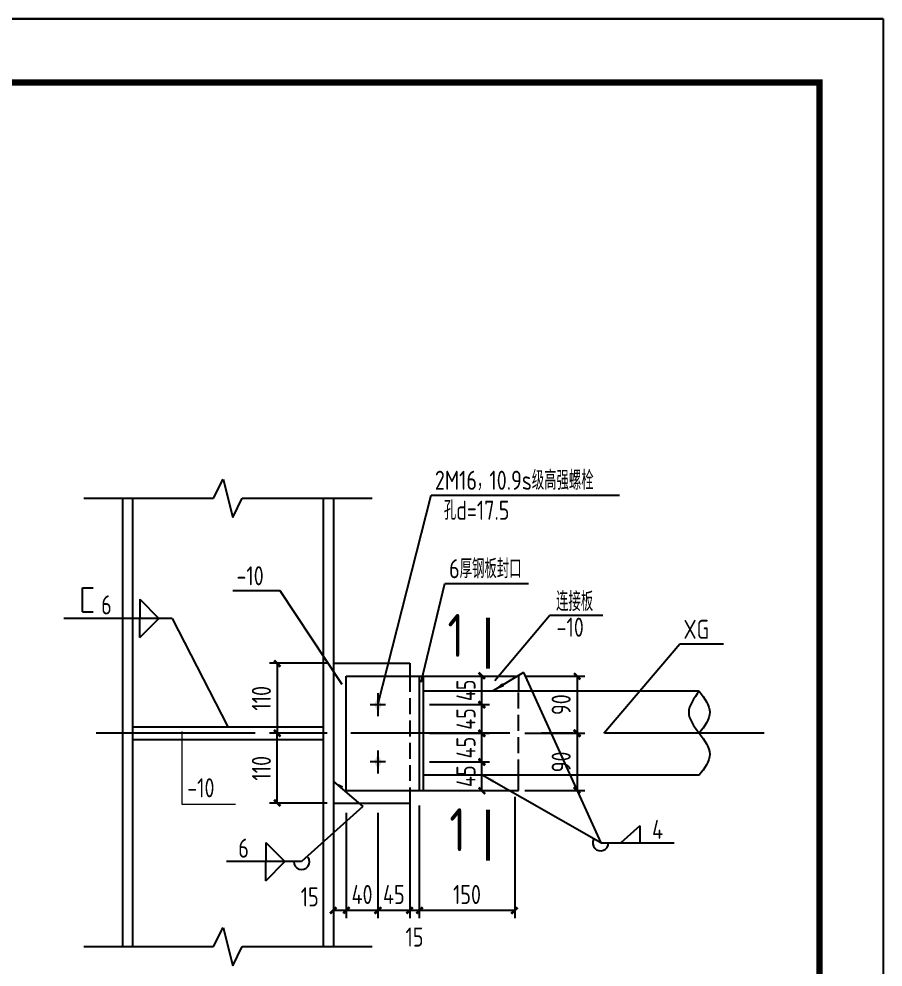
# Model space of a CAD drawing. Header units: millimetres. Extents: x 866309 to 879639, y 39442 to 44891.
# Drawn here: x 872945.2 to 873081.1, y 39893.6 to 40042.6 of the extents above; entities that cross this region are included whole.
import ezdxf

# ---------------------------------------------------------------- set-up
doc = ezdxf.new("R2010")
doc.units = ezdxf.units.MM
doc.header["$LTSCALE"] = 1000
doc.header["$MEASUREMENT"] = 0
for name, pattern in [('CENTER', [2, 1.25, -0.25, 0.25, -0.25]), ('DASH', [0.35, 0.25, -0.1]), ('DASHED', [117.236842, 78.157895, -39.078947]), ('DOTE', [2.42, 2, -0.2, 0.02, -0.2])]:
    doc.linetypes.add(name, pattern=pattern)
doc.layers.add('1', color=4, linetype='Continuous', lineweight=70)
doc.layers.add('数字', color=3, linetype='Continuous', lineweight=9)
for name, color, linetype in [('AXIS', 3, 'Continuous'), ('BEAM', 4, 'DASHED'), ('COLUMN', 9, 'Continuous'), ('DIM', 7, 'Continuous'), ('DOTE', 1, 'DOTE'), ('Prof', 2, 'Continuous'), ('THIN', 7, 'Continuous'), ('尺寸标注', 7, 'Continuous'), ('焊缝标注', 3, 'Continuous')]:
    doc.layers.add(name, color=color, linetype=linetype)
doc.styles.add('GBHZ', font='gbenor.shx', dxfattribs={"width": 0.9, "bigfont": 'gbcbig.shx'})
doc.dimstyles.new('Y10', dxfattribs={"dimscale": 0, "dimtxt": 3, "dimasz": 0.01, "dimexe": 1.2, "dimexo": 1, "dimgap": 1, "dimtad": 1, "dimdec": 0, "dimlfac": 10, "dimzin": 0, "dimdsep": 46, "dimtxsty": 'GBHZ', "dimblk1": 'DX', "dimblk2": 'DX', "dimsah": 1, "dimcen": 0.09, "dimdle": 1, "dimadec": 0, "dimazin": 0, "dimtfac": 1, "dimtdec": 0, "dimtix": 1, "dimtmove": 2, "dimatfit": 3, "dimldrblk": 'DX', "dimfxl": 0, "dimtolj": 1, "dimtzin": 0, "dimarcsym": 0})

# ---------------------------------------------------------------- blocks, each defined once
blk = doc.blocks.new('BOLIT_GAOQIANG')
at = {"layer": 'THIN', "color": 252}
for p, q in [((0, 1.8), (0, -1.8)), ((-1.2, 0), (1.2, 0))]:
    blk.add_line(p, q, dxfattribs=at)
at = {"layer": 'THIN'}
blk.add_solid([(0, 1.2), (0.6, 0), (-0.6, 0), (0, -1.2)], dxfattribs=at)
blk = doc.blocks.new('DX')
at = {"color": 0, "linetype": 'ByBlock', "const_width": 40}
blk.add_lwpolyline([(-54, -51), (46, 49)], dxfattribs=at)
blk = doc.blocks.new('*D245')
at = {"layer": 'Defpoints', "color": 0, "linetype": 'ByBlock', "transparency": 16777216}
for p in [(873023.77, 39939.32, 0.01), (873023.77, 39930.32, 0.01), (873032.98, 39930.32)]:
    blk.add_point(p, dxfattribs=at)
at = {"layer": 'DIM', "color": 0, "linetype": 'ByBlock', "lineweight": -2, "transparency": 16777216}
for p, q in [((873024.77, 39939.32), (873034.18, 39939.32)), ((873032.98, 39939.31), (873032.98, 39930.33)), ((873024.77, 39930.32), (873034.18, 39930.32))]:
    blk.add_line(p, q, dxfattribs=at)
at = {"layer": 'DIM', "color": 0, "linetype": 'ByBlock', "lineweight": -2, "transparency": 16777216, "xscale": 0.01, "yscale": 0.01, "zscale": 0.01}
for p, rotation in [((873032.98, 39939.32), 90), ((873032.98, 39930.32), 270)]:
    blk.add_blockref('DX', p, dxfattribs=dict(at, rotation=rotation))
at = {"layer": 'DIM', "color": 0, "linetype": 'ByBlock', "transparency": 16777216, "insert": (873030.48, 39934.82), "char_height": 3, "attachment_point": 5, "rotation": 90, "style": 'GBHZ'}
blk.add_mtext('\\A1;90', dxfattribs=at)
blk = doc.blocks.new('*D246')
at = {"layer": 'Defpoints', "color": 0, "linetype": 'ByBlock', "transparency": 16777216}
for p in [(873023.77, 39930.32), (873023.77, 39921.32, 0.02), (873032.98, 39921.32)]:
    blk.add_point(p, dxfattribs=at)
at = {"layer": 'DIM', "color": 0, "linetype": 'ByBlock', "lineweight": -2, "transparency": 16777216}
for p, q in [((873024.77, 39930.32), (873034.18, 39930.32)), ((873032.98, 39930.31), (873032.98, 39921.33)), ((873024.77, 39921.32), (873034.18, 39921.32))]:
    blk.add_line(p, q, dxfattribs=at)
at = {"layer": 'DIM', "color": 0, "linetype": 'ByBlock', "lineweight": -2, "transparency": 16777216, "xscale": 0.01, "yscale": 0.01, "zscale": 0.01}
for p, rotation in [((873032.98, 39930.32), 90), ((873032.98, 39921.32), 270)]:
    blk.add_blockref('DX', p, dxfattribs=dict(at, rotation=rotation))
at = {"layer": 'DIM', "color": 0, "linetype": 'ByBlock', "transparency": 16777216, "insert": (873030.48, 39925.82), "char_height": 3, "attachment_point": 5, "rotation": 90, "style": 'GBHZ'}
blk.add_mtext('\\A1;90', dxfattribs=at)
blk = doc.blocks.new('*D247')
at = {"layer": 'Defpoints', "color": 0, "linetype": 'ByBlock', "transparency": 16777216}
for p in [(873008.77, 39925.82, 0), (873018.01, 39925.82), (873008.77, 39921.32, 0)]:
    blk.add_point(p, dxfattribs=at)
at = {"layer": 'DIM', "color": 0, "linetype": 'ByBlock', "lineweight": -2, "transparency": 16777216}
for p, q in [((873009.77, 39925.82), (873019.21, 39925.82)), ((873018.01, 39925.83), (873018.01, 39925.84)), ((873018.01, 39921.32), (873018.01, 39925.82)), ((873009.77, 39921.32), (873019.21, 39921.32)), ((873018.01, 39921.31), (873018.01, 39921.3))]:
    blk.add_line(p, q, dxfattribs=at)
at = {"layer": 'DIM', "color": 0, "linetype": 'ByBlock', "lineweight": -2, "transparency": 16777216, "xscale": 0.01, "yscale": 0.01, "zscale": 0.01}
for p, rotation in [((873018.01, 39925.82), 270), ((873018.01, 39921.32), 90)]:
    blk.add_blockref('DX', p, dxfattribs=dict(at, rotation=rotation))
at = {"layer": 'DIM', "color": 0, "linetype": 'ByBlock', "transparency": 16777216, "insert": (873015.51, 39923.57), "char_height": 3, "attachment_point": 5, "rotation": 90, "style": 'GBHZ'}
blk.add_mtext('\\A1;45', dxfattribs=at)
blk = doc.blocks.new('*D248')
at = {"layer": 'Defpoints', "color": 0, "linetype": 'ByBlock', "transparency": 16777216}
for p in [(873008.77, 39930.32, 0), (873018.01, 39930.32), (873008.77, 39925.82, 0)]:
    blk.add_point(p, dxfattribs=at)
at = {"layer": 'DIM', "color": 0, "linetype": 'ByBlock', "lineweight": -2, "transparency": 16777216}
for p, q in [((873009.77, 39930.32), (873019.21, 39930.32)), ((873018.01, 39930.33), (873018.01, 39930.34)), ((873018.01, 39925.82), (873018.01, 39930.32)), ((873009.77, 39925.82), (873019.21, 39925.82)), ((873018.01, 39925.81), (873018.01, 39925.8))]:
    blk.add_line(p, q, dxfattribs=at)
at = {"layer": 'DIM', "color": 0, "linetype": 'ByBlock', "lineweight": -2, "transparency": 16777216, "xscale": 0.01, "yscale": 0.01, "zscale": 0.01}
for p, rotation in [((873018.01, 39930.32), 270), ((873018.01, 39925.82), 90)]:
    blk.add_blockref('DX', p, dxfattribs=dict(at, rotation=rotation))
at = {"layer": 'DIM', "color": 0, "linetype": 'ByBlock', "transparency": 16777216, "insert": (873015.51, 39928.07), "char_height": 3, "attachment_point": 5, "rotation": 90, "style": 'GBHZ'}
blk.add_mtext('\\A1;45', dxfattribs=at)
blk = doc.blocks.new('*D249')
at = {"layer": 'Defpoints', "color": 0, "linetype": 'ByBlock', "transparency": 16777216}
for p in [(873008.77, 39934.82, 0), (873018.01, 39934.82), (873008.77, 39930.32, 0)]:
    blk.add_point(p, dxfattribs=at)
at = {"layer": 'DIM', "color": 0, "linetype": 'ByBlock', "lineweight": -2, "transparency": 16777216}
for p, q in [((873009.77, 39934.82), (873019.21, 39934.82)), ((873018.01, 39934.83), (873018.01, 39934.84)), ((873018.01, 39930.32), (873018.01, 39934.82)), ((873009.77, 39930.32), (873019.21, 39930.32)), ((873018.01, 39930.31), (873018.01, 39930.3))]:
    blk.add_line(p, q, dxfattribs=at)
at = {"layer": 'DIM', "color": 0, "linetype": 'ByBlock', "lineweight": -2, "transparency": 16777216, "xscale": 0.01, "yscale": 0.01, "zscale": 0.01}
for p, rotation in [((873018.01, 39934.82), 270), ((873018.01, 39930.32), 90)]:
    blk.add_blockref('DX', p, dxfattribs=dict(at, rotation=rotation))
at = {"layer": 'DIM', "color": 0, "linetype": 'ByBlock', "transparency": 16777216, "insert": (873015.51, 39932.57), "char_height": 3, "attachment_point": 5, "rotation": 90, "style": 'GBHZ'}
blk.add_mtext('\\A1;45', dxfattribs=at)
blk = doc.blocks.new('*D250')
at = {"layer": 'Defpoints', "color": 0, "linetype": 'ByBlock', "transparency": 16777216}
for p in [(873008.77, 39939.32, 0), (873018.01, 39939.32), (873008.77, 39934.82, 0)]:
    blk.add_point(p, dxfattribs=at)
at = {"layer": 'DIM', "color": 0, "linetype": 'ByBlock', "lineweight": -2, "transparency": 16777216}
for p, q in [((873009.77, 39939.32), (873019.21, 39939.32)), ((873018.01, 39939.33), (873018.01, 39939.34)), ((873018.01, 39934.82), (873018.01, 39939.32)), ((873009.77, 39934.82), (873019.21, 39934.82)), ((873018.01, 39934.81), (873018.01, 39934.8))]:
    blk.add_line(p, q, dxfattribs=at)
at = {"layer": 'DIM', "color": 0, "linetype": 'ByBlock', "lineweight": -2, "transparency": 16777216, "xscale": 0.01, "yscale": 0.01, "zscale": 0.01}
for p, rotation in [((873018.01, 39939.32), 270), ((873018.01, 39934.82), 90)]:
    blk.add_blockref('DX', p, dxfattribs=dict(at, rotation=rotation))
at = {"layer": 'DIM', "color": 0, "linetype": 'ByBlock', "transparency": 16777216, "insert": (873015.51, 39937.07), "char_height": 3, "attachment_point": 5, "rotation": 90, "style": 'GBHZ'}
blk.add_mtext('\\A1;45', dxfattribs=at)
blk = doc.blocks.new('*D251')
at = {"layer": 'Defpoints', "color": 0, "transparency": 16777216}
for p in [(873023.17, 39921.32, 0), (873008.17, 39919.94, -0.01), (873008.17, 39902.47)]:
    blk.add_point(p, dxfattribs=at)
at = {"layer": 'DIM', "color": 0, "lineweight": -2, "transparency": 16777216}
for p, q in [((873023.17, 39920.32), (873023.17, 39901.27)), ((873008.17, 39918.94), (873008.17, 39901.27)), ((873023.16, 39902.47), (873008.18, 39902.47))]:
    blk.add_line(p, q, dxfattribs=at)
at = {"layer": 'DIM', "color": 0, "lineweight": -2, "transparency": 16777216, "xscale": 0.01, "yscale": 0.01, "zscale": 0.01, "rotation": 180}
blk.add_blockref('DX', (873008.17, 39902.47), dxfattribs=at)
at = {"layer": 'DIM', "color": 0, "lineweight": -2, "transparency": 16777216, "xscale": 0.01, "yscale": 0.01, "zscale": 0.01}
blk.add_blockref('DX', (873023.17, 39902.47), dxfattribs=at)
at = {"layer": 'DIM', "color": 0, "transparency": 16777216, "insert": (873015.67, 39904.97), "char_height": 3, "attachment_point": 5, "style": 'GBHZ'}
blk.add_mtext('\\A1;150', dxfattribs=at)
blk = doc.blocks.new('*D252')
at = {"layer": 'Defpoints', "color": 0, "transparency": 16777216}
for p in [(873008.17, 39919.94, -0.01), (873006.67, 39918.82, -0.01), (873006.67, 39902.47)]:
    blk.add_point(p, dxfattribs=at)
at = {"layer": 'DIM', "color": 0, "lineweight": -2, "transparency": 16777216}
for p, q in [((873006.67, 39917.82), (873006.67, 39901.27)), ((873008.17, 39918.94), (873008.17, 39901.27)), ((873006.66, 39902.47), (873006.65, 39902.47)), ((873008.17, 39902.47), (873006.67, 39902.47)), ((873008.18, 39902.47), (873008.19, 39902.47))]:
    blk.add_line(p, q, dxfattribs=at)
at = {"layer": 'DIM', "color": 0, "lineweight": -2, "transparency": 16777216, "xscale": 0.01, "yscale": 0.01, "zscale": 0.01}
blk.add_blockref('DX', (873006.67, 39902.47), dxfattribs=at)
at = {"layer": 'DIM', "color": 0, "lineweight": -2, "transparency": 16777216, "xscale": 0.01, "yscale": 0.01, "zscale": 0.01, "rotation": 180}
blk.add_blockref('DX', (873008.17, 39902.47), dxfattribs=at)
at = {"layer": 'DIM', "color": 0, "transparency": 16777216, "insert": (873007.42, 39898.28), "char_height": 3, "attachment_point": 5, "style": 'GBHZ'}
blk.add_mtext('\\A1;15', dxfattribs=at)
blk = doc.blocks.new('*D253')
at = {"layer": 'Defpoints', "color": 0, "transparency": 16777216}
for p in [(873001.67, 39918.82, -0.01), (873006.67, 39918.82, -0.01), (873001.67, 39902.47)]:
    blk.add_point(p, dxfattribs=at)
at = {"layer": 'DIM', "color": 0, "lineweight": -2, "transparency": 16777216}
for p, q in [((873001.67, 39917.82), (873001.67, 39901.27)), ((873006.67, 39917.82), (873006.67, 39901.27)), ((873006.66, 39902.47), (873001.68, 39902.47))]:
    blk.add_line(p, q, dxfattribs=at)
at = {"layer": 'DIM', "color": 0, "lineweight": -2, "transparency": 16777216, "xscale": 0.01, "yscale": 0.01, "zscale": 0.01, "rotation": 180}
blk.add_blockref('DX', (873001.67, 39902.47), dxfattribs=at)
at = {"layer": 'DIM', "color": 0, "lineweight": -2, "transparency": 16777216, "xscale": 0.01, "yscale": 0.01, "zscale": 0.01}
blk.add_blockref('DX', (873006.67, 39902.47), dxfattribs=at)
at = {"layer": 'DIM', "color": 0, "transparency": 16777216, "insert": (873004.17, 39904.97), "char_height": 3, "attachment_point": 5, "style": 'GBHZ'}
blk.add_mtext('\\A1;45', dxfattribs=at)
blk = doc.blocks.new('*D254')
at = {"layer": 'Defpoints', "color": 0, "transparency": 16777216}
for p in [(872996.67, 39918.82, -0.01), (873001.67, 39918.82, -0.01), (872996.67, 39902.47)]:
    blk.add_point(p, dxfattribs=at)
at = {"layer": 'DIM', "color": 0, "lineweight": -2, "transparency": 16777216}
for p, q in [((872996.67, 39917.82), (872996.67, 39901.27)), ((873001.67, 39917.82), (873001.67, 39901.27)), ((873001.66, 39902.47), (872996.68, 39902.47))]:
    blk.add_line(p, q, dxfattribs=at)
at = {"layer": 'DIM', "color": 0, "lineweight": -2, "transparency": 16777216, "xscale": 0.01, "yscale": 0.01, "zscale": 0.01, "rotation": 180}
blk.add_blockref('DX', (872996.67, 39902.47), dxfattribs=at)
at = {"layer": 'DIM', "color": 0, "lineweight": -2, "transparency": 16777216, "xscale": 0.01, "yscale": 0.01, "zscale": 0.01}
blk.add_blockref('DX', (873001.67, 39902.47), dxfattribs=at)
at = {"layer": 'DIM', "color": 0, "transparency": 16777216, "insert": (872999.17, 39904.97), "char_height": 3, "attachment_point": 5, "style": 'GBHZ'}
blk.add_mtext('\\A1;40', dxfattribs=at)
blk = doc.blocks.new('*D255')
at = {"layer": 'Defpoints', "color": 0, "transparency": 16777216}
for p in [(872994.67, 39918.82), (872996.67, 39918.82, -0.01), (872994.67, 39902.47)]:
    blk.add_point(p, dxfattribs=at)
at = {"layer": 'DIM', "color": 0, "lineweight": -2, "transparency": 16777216}
for p, q in [((872994.67, 39917.82), (872994.67, 39901.27)), ((872996.67, 39917.82), (872996.67, 39901.27)), ((872994.66, 39902.47), (872994.65, 39902.47)), ((872996.67, 39902.47), (872994.67, 39902.47)), ((872996.68, 39902.47), (872996.69, 39902.47))]:
    blk.add_line(p, q, dxfattribs=at)
at = {"layer": 'DIM', "color": 0, "lineweight": -2, "transparency": 16777216, "xscale": 0.01, "yscale": 0.01, "zscale": 0.01}
blk.add_blockref('DX', (872994.67, 39902.47), dxfattribs=at)
at = {"layer": 'DIM', "color": 0, "lineweight": -2, "transparency": 16777216, "xscale": 0.01, "yscale": 0.01, "zscale": 0.01, "rotation": 180}
blk.add_blockref('DX', (872996.67, 39902.47), dxfattribs=at)
at = {"layer": 'DIM', "color": 0, "transparency": 16777216, "insert": (872990.95, 39904.6), "char_height": 3, "attachment_point": 5, "style": 'GBHZ'}
blk.add_mtext('\\A1;15', dxfattribs=at)
blk = doc.blocks.new('*D256')
at = {"layer": 'Defpoints', "color": 0, "linetype": 'ByBlock', "transparency": 16777216}
for p in [(872985.84, 39930.32), (872994.67, 39930.32), (872994.67, 39919.32, -0.01)]:
    blk.add_point(p, dxfattribs=at)
at = {"layer": 'DIM', "color": 0, "linetype": 'ByBlock', "lineweight": -2, "transparency": 16777216}
for p, q in [((872993.67, 39930.32), (872984.64, 39930.32)), ((872985.84, 39919.33), (872985.84, 39930.31)), ((872993.67, 39919.32), (872984.64, 39919.32))]:
    blk.add_line(p, q, dxfattribs=at)
at = {"layer": 'DIM', "color": 0, "linetype": 'ByBlock', "lineweight": -2, "transparency": 16777216, "xscale": 0.01, "yscale": 0.01, "zscale": 0.01}
for p, rotation in [((872985.84, 39930.32), 90), ((872985.84, 39919.32), 270)]:
    blk.add_blockref('DX', p, dxfattribs=dict(at, rotation=rotation))
at = {"layer": 'DIM', "color": 0, "linetype": 'ByBlock', "transparency": 16777216, "insert": (872983.34, 39924.82), "char_height": 3, "attachment_point": 5, "rotation": 90, "style": 'GBHZ'}
blk.add_mtext('\\A1;110', dxfattribs=at)
blk = doc.blocks.new('*D257')
at = {"layer": 'Defpoints', "color": 0, "linetype": 'ByBlock', "transparency": 16777216}
for p in [(872994.67, 39941.32, -0.01), (872985.84, 39930.32), (872994.67, 39930.32)]:
    blk.add_point(p, dxfattribs=at)
at = {"layer": 'DIM', "color": 0, "linetype": 'ByBlock', "lineweight": -2, "transparency": 16777216}
for p, q in [((872993.67, 39941.32), (872984.64, 39941.32)), ((872985.84, 39941.31), (872985.84, 39930.33)), ((872993.67, 39930.32), (872984.64, 39930.32))]:
    blk.add_line(p, q, dxfattribs=at)
at = {"layer": 'DIM', "color": 0, "linetype": 'ByBlock', "lineweight": -2, "transparency": 16777216, "xscale": 0.01, "yscale": 0.01, "zscale": 0.01}
for p, rotation in [((872985.84, 39941.32), 90), ((872985.84, 39930.32), 270)]:
    blk.add_blockref('DX', p, dxfattribs=dict(at, rotation=rotation))
at = {"layer": 'DIM', "color": 0, "linetype": 'ByBlock', "transparency": 16777216, "insert": (872983.34, 39935.82), "char_height": 3, "attachment_point": 5, "rotation": 90, "style": 'GBHZ'}
blk.add_mtext('\\A1;110', dxfattribs=at)

msp = doc.modelspace()

# ---------------------------------------------------------------- linework, layer by layer
at = {"color": 0}
for p, q in [((873081.091, 40042.627), (872240.091, 40042.627)), ((872240.091, 40042.627), (873081.091, 40042.627)), ((873081.091, 40042.627), (873081.091, 39448.627))]:
    msp.add_line(p, q, dxfattribs=at)
at = {"color": 0, "const_width": 1}
msp.add_lwpolyline([(873071.091, 39458.627), (872265.091, 39458.627), (872265.091, 40032.627), (873071.091, 40032.627)], close=True, dxfattribs=at)
at = {"layer": '1', "color": 2, "const_width": 0.6}
for points, elevation in [([(873018.98, 39948.518), (873018.98, 39940.493)], 0), ([(873018.98, 39910.291), (873018.98, 39918.316)], -0.007)]:
    msp.add_lwpolyline(points, dxfattribs=dict(at, elevation=elevation))
at = {"layer": 'AXIS'}
for p, q in [((873001.67, 39934.816, -0.002), (873010.024, 39967.776, 0.006)), ((873010.024, 39967.776, 0.006), (873039.672, 39967.776, 0.006)), ((873008.47, 39938.366, -0.002), (873012.184, 39953.853, -0.002)), ((873012.184, 39953.853, -0.002), (873025.336, 39953.853, -0.002)), ((873020.07, 39938.637, -0.001), (873028.622, 39948.82, -0.001)), ((873037.041, 39948.82, -0.001), (873028.622, 39948.82, -0.001)), ((873037.205, 39930.316, -0.002), (873049.158, 39944.381, -0.002)), ((873049.158, 39944.381, -0.002), (873056.024, 39944.381, -0.002))]:
    msp.add_line(p, q, dxfattribs=at)
at = {"layer": 'BEAM', "linetype": 'DASH', "ltscale": 0.01}
for p, q in [((873006.67, 39939.316, -0.009), (873006.67, 39921.316, -0.005)), ((873023.77, 39923.716, -0.002), (873023.77, 39936.916, 0.003))]:
    msp.add_line(p, q, dxfattribs=at)
at = {"layer": 'COLUMN'}
for p, q in [((872994.67, 39941.316, -0.01), (873006.67, 39941.316, -0.006)), ((873006.67, 39941.316, 0.005), (873006.67, 39939.316, 0.007)), ((872996.67, 39939.316, -0.009), (873023.77, 39939.316, -0.001)), ((872996.67, 39921.316, -0.009), (872996.67, 39939.316, -0.009)), ((873008.17, 39939.316, -0.005), (873008.17, 39921.316, -0.001)), ((873008.77, 39939.316, -0.001), (873008.77, 39921.316, -0.001)), ((873023.77, 39939.316, 0.003), (873023.77, 39936.916, 0)), ((873052.189, 39936.916, -0.001), (873008.77, 39936.916, -0.001)), ((873052.189, 39923.716, -0.001), (873008.77, 39923.716, -0.001)), ((873023.77, 39921.316, 0.003), (873023.77, 39923.716, 0)), ((872996.67, 39921.316, -0.009), (873023.77, 39921.316, -0.001)), ((873006.67, 39921.316, -0.005), (873006.67, 39913.745, -0.002)), ((872994.67, 39919.316, -0.01), (873006.67, 39919.316, -0.006))]:
    msp.add_line(p, q, dxfattribs=at)
at = {"layer": 'DOTE', "linetype": 'CENTER', "ltscale": 0.02}
msp.add_line((873062.383, 39930.316, -0.014), (872952.507, 39930.316, -0.014), dxfattribs=at)
at = {"layer": 'Prof'}
for points in [[(873052.189, 39936.916, -0.001), (873050.539, 39933.616, -0.001), (873052.189, 39930.316, -0.001), (873053.839, 39927.016, -0.001), (873052.189, 39923.716, -0.001)], [(873052.189, 39936.916, -0.001), (873053.839, 39933.616, -0.001), (873052.189, 39930.316, -0.001)]]:
    msp.add_spline(points, degree=3, dxfattribs=at)
at = {"layer": 'THIN', "linetype": 'ByBlock'}
for p, q in [((872975.834, 39967.262, -0.002), (872977.334, 39970.262, -0.002)), ((872977.334, 39970.262, -0.002), (872978.834, 39964.262, -0.002)), ((872955.423, 39967.262, -0.002), (872975.834, 39967.262, -0.002)), ((872978.834, 39964.262, -0.002), (872980.334, 39967.262, -0.002)), ((872980.334, 39967.262, -0.002), (873000.745, 39967.262, -0.002)), ((872975.834, 39896.769, -0.002), (872977.334, 39899.769, -0.002)), ((872977.334, 39899.769, -0.002), (872978.834, 39893.769, -0.002)), ((872955.423, 39896.769, -0.002), (872975.834, 39896.769, -0.002)), ((872978.834, 39893.769, -0.002), (872980.334, 39896.769, -0.002)), ((872980.334, 39896.769, -0.002), (873000.745, 39896.769, -0.002))]:
    msp.add_line(p, q, dxfattribs=at)
at = {"layer": '尺寸标注', "color": 3}
for p, q in [((872961.499, 39967.262, -0.002), (872961.499, 39896.769, -0.002)), ((872963.099, 39967.262, -0.002), (872963.099, 39896.769, -0.002)), ((872993.07, 39967.262, -0.002), (872993.07, 39896.769, -0.002)), ((872994.67, 39967.262, -0.002), (872994.67, 39896.769, -0.002)), ((872963.099, 39931.316, -0.002), (872993.07, 39931.316, -0.002)), ((872963.099, 39929.316, -0.002), (872993.07, 39929.316, -0.002))]:
    msp.add_line(p, q, dxfattribs=at)
at = {"layer": '尺寸标注', "color": 253, "ltscale": 0.005, "elevation": -0.002}
msp.add_lwpolyline([(872994.67, 39922.734, 0, 0.45, 0), (872996.091, 39921.788, 0.45, 0.45, 0)], format="xyseb", dxfattribs=at)
at = {"layer": '数字', "linetype": 'ByBlock'}
for p, q in [((872970.814, 39930.598, -0.002), (872970.814, 39919.194, -0.002)), ((872970.814, 39919.194, -0.002), (872979.282, 39919.194, -0.002))]:
    msp.add_line(p, q, dxfattribs=at)
at = {"layer": '焊缝标注'}
for p, q in [((872955.212, 39953.188, -0.002), (872956.894, 39953.188, -0.002)), ((872955.212, 39949.423, -0.002), (872955.212, 39953.188, -0.002)), ((872986.294, 39952.72, -0.002), (872978.827, 39952.72, -0.002)), ((872996.058, 39937.968, -0.002), (872986.294, 39952.72, -0.002)), ((872964.231, 39951.388, -0.002), (872967.231, 39948.388, -0.002)), ((872964.231, 39951.388, -0.002), (872964.231, 39948.388, -0.002)), ((872955.212, 39949.423, -0.002), (872956.894, 39949.423, -0.002)), ((872969.289, 39948.388, -0.002), (872952.262, 39948.388, -0.002)), ((872964.231, 39945.388, -0.002), (872964.231, 39948.388, -0.002)), ((872964.231, 39945.388, -0.002), (872967.231, 39948.388, -0.002)), ((872969.289, 39948.388, -0.002), (872978.084, 39931.316, -0.002)), ((873024.537, 39939.867, -0.008), (873019.662, 39936.916, -0.005)), ((873024.537, 39939.867, -0.005), (873036.692, 39913.089, -0.005)), ((873036.692, 39913.089, -0.005), (873018.076, 39923.716, -0.003)), ((872994.67, 39922.734, -0.002), (872999.286, 39918.822, -0.002)), ((872999.286, 39918.822, -0.002), (872989.67, 39910.14, -0.002)), ((873042.872, 39915.789, -0.005), (873039.872, 39913.089, -0.005)), ((873042.872, 39915.789, -0.005), (873042.872, 39913.089, -0.005)), ((872984.034, 39913.14, -0.002), (872987.034, 39910.14, -0.002)), ((872984.034, 39913.14, -0.002), (872984.034, 39910.14, -0.002)), ((873036.692, 39913.089, -0.005), (873048.259, 39913.089, -0.005)), ((872989.67, 39910.14, -0.002), (872977.836, 39910.14, -0.002)), ((872984.034, 39907.14, -0.002), (872984.034, 39910.14, -0.002)), ((872984.034, 39907.14, -0.002), (872987.034, 39910.14, -0.002))]:
    msp.add_line(p, q, dxfattribs=at)
for centre, start, end in [((873036.692, 39913.089, -0.005), 152.65606, 0.00001), ((872989.67, 39910.14, -0.002), 180, 33.66723)]:
    msp.add_arc(centre, 1.25, start, end, dxfattribs=at)
for points in [[(873019.662, 39936.916, -0.005), (873021.522, 39937.711, -0.005), (873021.207, 39938.222, -0.005)], [(873018.076, 39923.716, -0.003), (873019.701, 39922.511, -0.003), (873019.982, 39923.041, -0.003)]]:
    msp.add_solid(points, dxfattribs=at)

# ---------------------------------------------------------------- block references
at = {"layer": 'THIN', "xscale": -1}
for p in [(873001.67, 39934.816, -0.009), (873001.67, 39925.816, -0.009)]:
    msp.add_blockref('BOLIT_GAOQIANG', p, dxfattribs=at)

# ---------------------------------------------------------------- texts
at = {"layer": 'AXIS', "color": 0, "style": 'GBHZ', "width": 0.9}
for s, height, p in [('2M16，10.9s级高强螺栓', 3, (873010.618, 39968.598, 0.006)), ('孔d=17.5', 3, (873012.025, 39963.883, 0.006)), ('6厚钢板封口', 3, (873012.861, 39954.694, -0.002)), ('-10', 3, (872979.415, 39953.583, -0.002)), ('6', 3, (872958.149, 39949.004, -0.002)), ('连接板', 3, (873029.679, 39949.531, -0.001)), ('1', 6.75, (873012.613, 39942.329, 0.005)), ('-10', 3, (873029.749, 39945.493, -0.001)), ('XG', 3, (873049.705, 39945.161, -0.002)), ('-10', 3, (872971.676, 39920.246, -0.002)), ('1', 6.75, (873012.91, 39911.785, -0.003)), ('4', 3, (873044.779, 39913.706, -0.005)), ('6', 3, (872979.714, 39910.756, -0.002))]:
    msp.add_text(s, height=height, dxfattribs=at).set_placement(p)

# ---------------------------------------------------------------- dimensions: what is measured, and where the dimension line sits
at = {"layer": 'DIM', "color": 0, "linetype": 'ByBlock'}
for base, p1, p2, picture, middle in [((872985.838, 39930.316, -0.002), (872994.67, 39941.316, -0.01), (872994.67, 39930.316, -0.002), '*D257', (872983.338, 39935.816, -0.002)), ((873018.013, 39939.316, -0.002), (873008.77, 39934.816, -0.004), (873008.77, 39939.316, -0.006), '*D250', (873015.513, 39937.066, -0.002)), ((873018.013, 39934.816, -0.002), (873008.77, 39930.316, -0.001), (873008.77, 39934.816, -0.004), '*D249', (873015.513, 39932.566, -0.002)), ((872985.838, 39930.316, -0.002), (872994.67, 39919.316, -0.01), (872994.67, 39930.316, -0.002), '*D256', (872983.338, 39924.816, -0.002)), ((873018.013, 39930.316, -0.002), (873008.77, 39925.816, -0.004), (873008.77, 39930.316, -0.001), '*D248', (873015.513, 39928.066, -0.002)), ((873018.013, 39925.816, -0.002), (873008.77, 39921.316, -0.001), (873008.77, 39925.816, -0.004), '*D247', (873015.513, 39923.566, -0.002))]:
    dim = msp.add_linear_dim(base=base, p1=p1, p2=p2, angle=90, dimstyle='Y10', override={"dimscale": 1}, dxfattribs=at)
    dim.commit()
    dim.dimension.update_dxf_attribs({"geometry": picture, "text_midpoint": middle})
for base, p1, p2, picture, middle in [((873032.984, 39930.316, -0.014), (873023.77, 39939.316, -0.001), (873023.77, 39930.316, 0.001), '*D245', (873030.484, 39934.816, -0.014)), ((873032.984, 39921.316, -0.014), (873023.77, 39930.316, -0.014), (873023.77, 39921.316, 0.003), '*D246', (873030.484, 39925.816, -0.014))]:
    dim = msp.add_linear_dim(base=base, p1=p1, p2=p2, angle=90, text='90', dimstyle='Y10', override={"dimscale": 1}, dxfattribs=at)
    dim.commit()
    dim.dimension.update_dxf_attribs({"geometry": picture, "text_midpoint": middle})
at = {"layer": 'DIM'}
dim = msp.add_linear_dim(base=(873008.17, 39902.475, -0.002), p1=(873023.17, 39921.316, -0.003), p2=(873008.17, 39919.936, -0.014), angle=180, dimstyle='Y10', override={"dimscale": 1}, dxfattribs=at)
dim.commit()
dim.dimension.update_dxf_attribs({"geometry": '*D251', "text_midpoint": (873015.67, 39904.975, -0.002)})
dim = msp.add_linear_dim(base=(873006.67, 39902.475, -0.002), p1=(873008.17, 39919.936, -0.014), p2=(873006.67, 39918.816, -0.014), angle=180, dimstyle='Y10', override={"dimscale": 1}, dxfattribs=at)
dim.commit()
dim.dimension.update_dxf_attribs({"geometry": '*D252', "text_midpoint": (873007.42, 39898.284, -0.002), "dimtype": 160})
dim = msp.add_linear_dim(base=(872994.67, 39902.475, -0.002), p1=(872996.67, 39918.816, -0.014), p2=(872994.67, 39918.816, -0.002), angle=180, text='15', dimstyle='Y10', override={"dimscale": 1}, dxfattribs=at)
dim.commit()
dim.dimension.update_dxf_attribs({"geometry": '*D255', "text_midpoint": (872990.95, 39904.605, -0.002), "dimtype": 160})
for base, p1, p2, text, picture, middle in [((872996.67, 39902.475, -0.002), (873001.67, 39918.816, -0.014), (872996.67, 39918.816, -0.014), '40', '*D254', (872999.17, 39904.975, -0.002)), ((873001.67, 39902.475, -0.002), (873006.67, 39918.816, -0.014), (873001.67, 39918.816, -0.014), '45', '*D253', (873004.17, 39904.975, -0.002))]:
    dim = msp.add_linear_dim(base=base, p1=p1, p2=p2, angle=180, text=text, dimstyle='Y10', override={"dimscale": 1}, dxfattribs=at)
    dim.commit()
    dim.dimension.update_dxf_attribs({"geometry": picture, "text_midpoint": middle})

doc.saveas('drawing.dxf')
